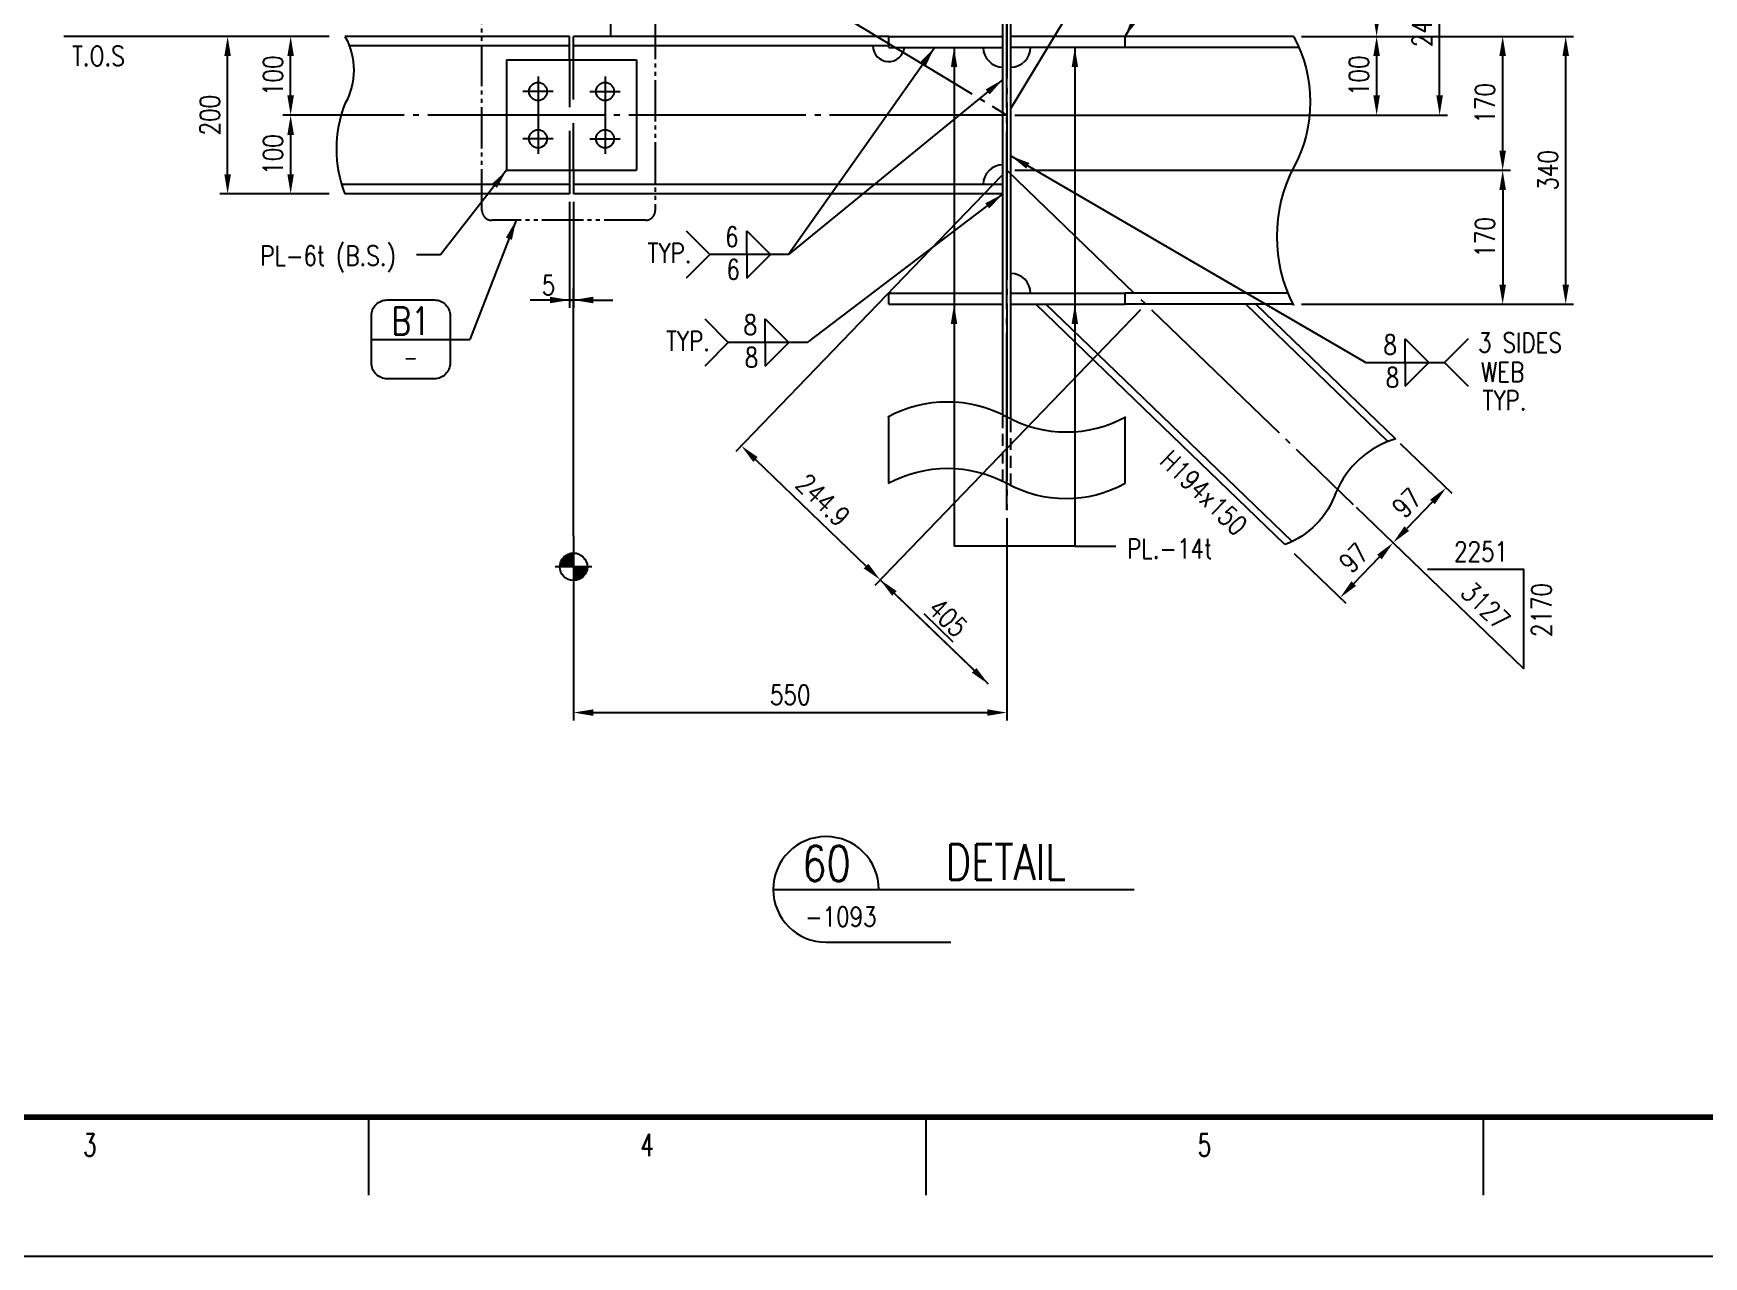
# Model space of a CAD drawing. Header units: millimetres. Extents: x 0 to 232280, y -26939 to 23794.
# Drawn here: x 116779 to 125259, y -26898 to -20690 of the extents above; entities that cross this region are included whole.
import ezdxf
from ezdxf.enums import TextEntityAlignment as Align

# ---------------------------------------------------------------- set-up
doc = ezdxf.new("R2010")
doc.units = ezdxf.units.MM
doc.header["$LTSCALE"] = 30
for name, pattern in [('JNK-CENTER', [34, 30, -1.5, 1, -1.5]), ('JNK-HIDDEN', [3, 2, -1]), ('PH2', [15, 10, -1, 1, -1, 1, -1])]:
    doc.linetypes.add(name, pattern=pattern)
for name, color, linetype in [('CEN-R', 1, 'JNK-CENTER'), ('CON-C', 4, 'Continuous'), ('CON-G', 3, 'Continuous'), ('CON-W', 7, 'Continuous'), ('CON-Y', 2, 'Continuous'), ('det', 2, 'PH2'), ('Dim-W', 7, 'Continuous'), ('HID-Y', 2, 'JNK-HIDDEN'), ('STL-OBJT', 7, 'Continuous'), ('TXT-Y', 2, 'Continuous')]:
    doc.layers.add(name, color=color, linetype=linetype)
doc.styles.add('ROMANS', font='ROMANS.shx', dxfattribs={"width": 0.8})
doc.styles.add('SIMPLEX', font='simplex.shx', dxfattribs={"width": 0.8})
doc.dimstyles.new('DIM40', dxfattribs={"dimscale": 40, "dimtxt": 2.5, "dimasz": 2.5, "dimexe": 1, "dimexo": 1, "dimgap": 1, "dimtad": 1, "dimdec": 0, "dimdsep": 46, "dimtxsty": 'SIMPLEX', "dimcen": 0, "dimclrd": 7, "dimclre": 7, "dimclrt": 2, "dimadec": 1, "dimazin": 2, "dimtfac": 1, "dimtdec": 0, "dimtix": 1, "dimtmove": 2, "dimatfit": 2, "dimfxl": 1, "dimtolj": 1, "dimtzin": 0, "dimarcsym": 1})
doc.dimstyles.new('DIM40x4', dxfattribs={"dimscale": 40, "dimtxt": 2.5, "dimasz": 2.5, "dimexe": 1, "dimexo": 1, "dimgap": 1, "dimtad": 1, "dimdec": 1, "dimlfac": 0.25, "dimdsep": 46, "dimtxsty": 'SIMPLEX', "dimcen": 2.5, "dimclrd": 7, "dimclre": 7, "dimclrt": 2, "dimadec": 1, "dimazin": 2, "dimtfac": 1, "dimtdec": 1, "dimtmove": 2, "dimatfit": 3, "dimfxl": 1, "dimtfill": 1, "dimtolj": 1, "dimtzin": 0, "dimarcsym": 1})

# ---------------------------------------------------------------- blocks, each defined once
blk = doc.blocks.new('TITLE')
at = {"color": 7}
for p, q in [((240.49, 17.68), (240.49, 7.78)), ((311.22, 17.68), (311.22, 7.78)), ((381.95, 17.68), (381.95, 7.78)), ((841, 0), (0, 0))]:
    blk.add_line(p, q, dxfattribs=at)
at = {"color": 7, "const_width": 0.707}
blk.add_lwpolyline([(28.29, 17.68), (823.67, 17.68)], dxfattribs=at)
at = {"color": 7, "style": 'ROMANS', "width": 0.7}
for s, p in [('3', (205.12, 14.15)), ('4', (275.85, 14.15)), ('5', (346.59, 14.15))]:
    blk.add_text(s, height=2.83, dxfattribs=at).set_placement(p, align=Align.MIDDLE)
blk = doc.blocks.new('A$C2A8A663C')
at = {"layer": 'CEN-R'}
for p, q in [((-45, -50.8), (-45, -149.2)), ((40, -50.8), (40, -149.2)), ((-25.8, -70), (-64.2, -70)), ((-25.8, -70), (-64.2, -70)), ((20.8, -70), (59.2, -70)), ((20.8, -70), (59.2, -70)), ((-45, -110.8), (-45, -149.2)), ((40, -110.8), (40, -149.2)), ((-25.8, -130), (-64.2, -130)), ((-25.8, -130), (-64.2, -130)), ((20.8, -130), (59.2, -130)), ((20.8, -130), (59.2, -130))]:
    blk.add_line(p, q, dxfattribs=at)
at = {"layer": 'CON-G'}
for p, q in [((-5, -24), (-5, 0)), ((0, -24), (0, 0)), ((-85, -30), (80, -30)), ((-85, -30), (-85, -170)), ((-5, -30), (-5, -24)), ((0, -30), (0, -24)), ((80, -30), (80, -170)), ((-85, -170), (80, -170)), ((-5, -170), (-5, -176)), ((-5, -176), (-5, -200)), ((0, -170), (0, -176)), ((0, -176), (0, -200))]:
    blk.add_line(p, q, dxfattribs=at)
for centre in [(-45, -70), (40, -70), (-45, -130), (40, -130)]:
    blk.add_circle(centre, 11.5, dxfattribs=at)
at = {"layer": 'HID-Y'}
for p, q in [((-5, -30), (-5, -170)), ((0, -170), (0, -30))]:
    blk.add_line(p, q, dxfattribs=at)
blk = doc.blocks.new('*D4098')
at = {"layer": 'DEFPOINTS', "color": 0, "ltscale": 0.5, "transparency": 16777216}
for p in [(123151.5, -23301.8), (123678.2, -23270.7), (123682.6, -23274.9)]:
    blk.add_point(p, dxfattribs=at)
at = {"layer": 'Dim-W', "color": 7, "lineweight": -2, "ltscale": 0.5, "transparency": 16777216}
for p, q in [((123707, -23298.5), (123711.4, -23302.6)), ((123180.3, -23329.6), (123442.1, -23582)), ((123482.7, -23482.2), (123613.2, -23346.9))]:
    blk.add_line(p, q, dxfattribs=at)
at = {"layer": 'Dim-W', "color": 7, "ltscale": 0.5, "transparency": 16777216}
for points in [[(123601.2, -23335.3), (123625.2, -23358.4), (123682.6, -23274.9)], [(123470.7, -23470.6), (123494.7, -23493.8), (123413.3, -23554.2)]]:
    blk.add_solid(points, dxfattribs=at)
at = {"layer": 'Dim-W', "color": 2, "ltscale": 0.5, "transparency": 16777216, "insert": (123483.1, -23352.1), "char_height": 100, "attachment_point": 5, "rotation": 46.04929, "style": 'SIMPLEX', "bg_fill": 3, "box_fill_scale": 1.1, "bg_fill_color": 256, "bg_fill_true_color": 13158600, "bg_fill_transparency": 0}
blk.add_mtext('\\A1;97', dxfattribs=at)
blk = doc.blocks.new('*D4099')
at = {"layer": 'DEFPOINTS', "color": 0, "ltscale": 0.5, "transparency": 16777216}
for p in [(123690.1, -22743.2), (123678.2, -23270.7), (123682.6, -23274.9)]:
    blk.add_point(p, dxfattribs=at)
at = {"layer": 'Dim-W', "color": 7, "lineweight": -2, "ltscale": 0.5, "transparency": 16777216}
for p, q in [((123718.9, -22770.9), (123980.7, -23023.3)), ((123882.5, -23067.5), (123752, -23202.9)), ((123707, -23298.5), (123711.4, -23302.6))]:
    blk.add_line(p, q, dxfattribs=at)
at = {"layer": 'Dim-W', "color": 7, "ltscale": 0.5, "transparency": 16777216}
for points in [[(123870.5, -23056), (123894.5, -23079.1), (123951.9, -22995.5)], [(123740, -23191.3), (123764, -23214.4), (123682.6, -23274.9)]]:
    blk.add_solid(points, dxfattribs=at)
at = {"layer": 'Dim-W', "color": 2, "ltscale": 0.5, "transparency": 16777216, "insert": (123752.4, -23072.7), "char_height": 100, "attachment_point": 5, "rotation": 46.04929, "style": 'SIMPLEX', "bg_fill": 3, "box_fill_scale": 1.1, "bg_fill_color": 256, "bg_fill_true_color": 13158600, "bg_fill_transparency": 0}
blk.add_mtext('\\A1;97', dxfattribs=at)
blk = doc.blocks.new('*D4112')
at = {"layer": 'DEFPOINTS', "color": 0, "ltscale": 0.5, "transparency": 16777216}
for p in [(120067.7, -20105.5), (123918.8, -20105.5), (121721.6, -21104.4)]:
    blk.add_point(p, dxfattribs=at)
at = {"layer": 'Dim-W', "color": 7, "lineweight": -2, "ltscale": 0.5, "transparency": 16777216}
for p, q in [((120107.7, -20105.5), (123958.8, -20105.5)), ((123918.8, -21004.4), (123918.8, -20205.5)), ((121761.6, -21104.4), (123958.8, -21104.4))]:
    blk.add_line(p, q, dxfattribs=at)
at = {"layer": 'Dim-W', "color": 7, "ltscale": 0.5, "transparency": 16777216}
for points in [[(123902.2, -20205.5), (123935.5, -20205.5), (123918.8, -20105.5)], [(123902.2, -21004.4), (123935.5, -21004.4), (123918.8, -21104.4)]]:
    blk.add_solid(points, dxfattribs=at)
at = {"layer": 'Dim-W', "color": 2, "ltscale": 0.5, "transparency": 16777216, "insert": (123828.8, -20605), "char_height": 100, "attachment_point": 5, "rotation": 90, "style": 'SIMPLEX', "bg_fill": 3, "box_fill_scale": 1.1, "bg_fill_color": 256, "bg_fill_true_color": 13158600, "bg_fill_transparency": 0}
blk.add_mtext('\\A1;249.7', dxfattribs=at)
blk = doc.blocks.new('*D4114')
at = {"layer": 'DEFPOINTS', "color": 0, "ltscale": 0.5, "transparency": 16777216}
for p in [(123176.6, -20704.4), (123598.8, -21104.4), (123598.8, -21104.4)]:
    blk.add_point(p, dxfattribs=at)
at = {"layer": 'Dim-W', "color": 7, "lineweight": -2, "ltscale": 0.5, "transparency": 16777216}
for p, q in [((123216.6, -20704.4), (123638.8, -20704.4)), ((123598.8, -20804.4), (123598.8, -21004.4))]:
    blk.add_line(p, q, dxfattribs=at)
at = {"layer": 'Dim-W', "color": 7, "ltscale": 0.5, "transparency": 16777216}
for points in [[(123582.2, -20804.4), (123615.5, -20804.4), (123598.8, -20704.4)], [(123582.2, -21004.4), (123615.5, -21004.4), (123598.8, -21104.4)]]:
    blk.add_solid(points, dxfattribs=at)
at = {"layer": 'Dim-W', "color": 2, "ltscale": 0.5, "transparency": 16777216, "insert": (123508.8, -20904.4), "char_height": 100, "attachment_point": 5, "rotation": 90, "style": 'SIMPLEX', "bg_fill": 3, "box_fill_scale": 1.1, "bg_fill_color": 256, "bg_fill_true_color": 13158600, "bg_fill_transparency": 0}
blk.add_mtext('\\A1;100', dxfattribs=at)
blk = doc.blocks.new('*D4115')
at = {"layer": 'DEFPOINTS', "color": 0, "ltscale": 0.5, "transparency": 16777216}
for p in [(120067.7, -20105.5), (123598.8, -20105.5), (123216.6, -20704.4)]:
    blk.add_point(p, dxfattribs=at)
at = {"layer": 'Dim-W', "color": 7, "lineweight": -2, "ltscale": 0.5, "transparency": 16777216}
for p, q in [((120107.7, -20105.5), (123638.8, -20105.5)), ((123598.8, -20604.4), (123598.8, -20205.5)), ((123256.6, -20704.4), (123638.8, -20704.4))]:
    blk.add_line(p, q, dxfattribs=at)
at = {"layer": 'Dim-W', "color": 7, "ltscale": 0.5, "transparency": 16777216}
for points in [[(123582.2, -20205.5), (123615.5, -20205.5), (123598.8, -20105.5)], [(123582.2, -20604.4), (123615.5, -20604.4), (123598.8, -20704.4)]]:
    blk.add_solid(points, dxfattribs=at)
at = {"layer": 'Dim-W', "color": 2, "ltscale": 0.5, "transparency": 16777216, "insert": (123508.8, -20405), "char_height": 100, "attachment_point": 5, "rotation": 90, "style": 'SIMPLEX', "bg_fill": 3, "box_fill_scale": 1.1, "bg_fill_color": 256, "bg_fill_true_color": 13158600, "bg_fill_transparency": 0}
blk.add_mtext('\\A1;149.7', dxfattribs=at)
blk = doc.blocks.new('*D4231')
at = {"layer": 'DEFPOINTS', "color": 0, "ltscale": 0.5, "transparency": 16777216}
for p in [(123256.6, -20704.4), (124558.8, -20704.4), (123176.6, -22064.4)]:
    blk.add_point(p, dxfattribs=at)
at = {"layer": 'Dim-W', "color": 7, "lineweight": -2, "ltscale": 0.5, "transparency": 16777216}
for p, q in [((123296.6, -20704.4), (124598.8, -20704.4)), ((124558.8, -21964.4), (124558.8, -20804.4)), ((123216.6, -22064.4), (124598.8, -22064.4))]:
    blk.add_line(p, q, dxfattribs=at)
at = {"layer": 'Dim-W', "color": 7, "ltscale": 0.5, "transparency": 16777216}
for points in [[(124542.2, -20804.4), (124575.5, -20804.4), (124558.8, -20704.4)], [(124542.2, -21964.4), (124575.5, -21964.4), (124558.8, -22064.4)]]:
    blk.add_solid(points, dxfattribs=at)
at = {"layer": 'Dim-W', "color": 2, "ltscale": 0.5, "transparency": 16777216, "insert": (124468.8, -21384.4), "char_height": 100, "attachment_point": 5, "rotation": 90, "style": 'SIMPLEX', "bg_fill": 3, "box_fill_scale": 1.1, "bg_fill_color": 256, "bg_fill_true_color": 13158600, "bg_fill_transparency": 0}
blk.add_mtext('\\A1;340', dxfattribs=at)
blk = doc.blocks.new('*D4116')
at = {"layer": 'DEFPOINTS', "color": 0, "ltscale": 0.5, "transparency": 16777216}
for p in [(124238.8, -20704.4), (124238.8, -20704.4), (121721.6, -21384.4)]:
    blk.add_point(p, dxfattribs=at)
at = {"layer": 'Dim-W', "color": 7, "lineweight": -2, "ltscale": 0.5, "transparency": 16777216}
for p, q in [((124238.8, -21284.4), (124238.8, -20804.4)), ((121761.6, -21384.4), (124278.8, -21384.4))]:
    blk.add_line(p, q, dxfattribs=at)
at = {"layer": 'Dim-W', "color": 7, "ltscale": 0.5, "transparency": 16777216}
for points in [[(124222.2, -20804.4), (124255.5, -20804.4), (124238.8, -20704.4)], [(124222.2, -21284.4), (124255.5, -21284.4), (124238.8, -21384.4)]]:
    blk.add_solid(points, dxfattribs=at)
at = {"layer": 'Dim-W', "color": 2, "ltscale": 0.5, "transparency": 16777216, "insert": (124148.8, -21044.4), "char_height": 100, "attachment_point": 5, "rotation": 90, "style": 'SIMPLEX', "bg_fill": 3, "box_fill_scale": 1.1, "bg_fill_color": 256, "bg_fill_true_color": 13158600, "bg_fill_transparency": 0}
blk.add_mtext('\\A1;170', dxfattribs=at)
blk = doc.blocks.new('*D4117')
at = {"layer": 'DEFPOINTS', "color": 0, "ltscale": 0.5, "transparency": 16777216}
for p in [(124238.8, -21384.4), (124238.8, -22064.4), (124238.8, -22064.4)]:
    blk.add_point(p, dxfattribs=at)
at = {"layer": 'Dim-W', "color": 7, "lineweight": -2, "ltscale": 0.5, "transparency": 16777216}
blk.add_line((124238.8, -21484.4), (124238.8, -21964.4), dxfattribs=at)
at = {"layer": 'Dim-W', "color": 7, "ltscale": 0.5, "transparency": 16777216}
for points in [[(124222.2, -21484.4), (124255.5, -21484.4), (124238.8, -21384.4)], [(124222.2, -21964.4), (124255.5, -21964.4), (124238.8, -22064.4)]]:
    blk.add_solid(points, dxfattribs=at)
at = {"layer": 'Dim-W', "color": 2, "ltscale": 0.5, "transparency": 16777216, "insert": (124148.8, -21724.4), "char_height": 100, "attachment_point": 5, "rotation": 90, "style": 'SIMPLEX', "bg_fill": 3, "box_fill_scale": 1.1, "bg_fill_color": 256, "bg_fill_true_color": 13158600, "bg_fill_transparency": 0}
blk.add_mtext('\\A1;170', dxfattribs=at)
blk = doc.blocks.new('*D4118')
at = {"layer": 'DEFPOINTS', "color": 0, "ltscale": 0.5, "transparency": 16777216}
for p in [(121721.6, -21384.4), (122427, -22064.4), (121078.7, -23462.9)]:
    blk.add_point(p, dxfattribs=at)
at = {"layer": 'Dim-W', "color": 7, "lineweight": -2, "ltscale": 0.5, "transparency": 16777216}
for p, q in [((121693.8, -21413.2), (120345.6, -22811.7)), ((122399.2, -22093.2), (121051, -23491.7)), ((120445.4, -22852.4), (121006.7, -23393.5))]:
    blk.add_line(p, q, dxfattribs=at)
at = {"layer": 'Dim-W', "color": 7, "ltscale": 0.5, "transparency": 16777216}
for points in [[(120456.9, -22840.4), (120433.8, -22864.4), (120373.4, -22782.9)], [(121018.3, -23381.5), (120995.2, -23405.5), (121078.7, -23462.9)]]:
    blk.add_solid(points, dxfattribs=at)
at = {"layer": 'Dim-W', "color": 2, "ltscale": 0.5, "transparency": 16777216, "insert": (120788.5, -23058.2), "char_height": 100, "attachment_point": 5, "rotation": 316.04929, "style": 'SIMPLEX', "bg_fill": 3, "box_fill_scale": 1.1, "bg_fill_color": 256, "bg_fill_true_color": 13158600, "bg_fill_transparency": 0}
blk.add_mtext('\\A1;244.9', dxfattribs=at)
blk = doc.blocks.new('*D4119')
at = {"layer": 'DEFPOINTS', "color": 0, "ltscale": 0.5, "transparency": 16777216}
for p in [(121078.7, -23462.9), (121078.7, -23462.9), (121627.4, -23991.8)]:
    blk.add_point(p, dxfattribs=at)
at = {"layer": 'Dim-W', "color": 7, "lineweight": -2, "ltscale": 0.5, "transparency": 16777216}
blk.add_line((121555.4, -23922.4), (121150.7, -23532.4), dxfattribs=at)
at = {"layer": 'Dim-W', "color": 7, "ltscale": 0.5, "transparency": 16777216}
for points in [[(121162.3, -23520.4), (121139.2, -23544.4), (121078.7, -23462.9)], [(121566.9, -23910.4), (121543.8, -23934.4), (121627.4, -23991.8)]]:
    blk.add_solid(points, dxfattribs=at)
at = {"layer": 'Dim-W', "color": 2, "ltscale": 0.5, "transparency": 16777216, "insert": (121422.5, -23655.4), "char_height": 100, "attachment_point": 5, "rotation": 316.04929, "style": 'SIMPLEX', "bg_fill": 3, "box_fill_scale": 1.1, "bg_fill_color": 256, "bg_fill_true_color": 13158600, "bg_fill_transparency": 0}
blk.add_mtext('\\A1;\\L405', dxfattribs=at)
blk = doc.blocks.new('*D4120')
at = {"layer": 'DEFPOINTS', "color": 0, "ltscale": 0.5, "transparency": 16777216}
for p in [(121328.8, -18481.8), (121009.9, -19009.8), (121721.6, -21104.4)]:
    blk.add_point(p, dxfattribs=at)
at = {"layer": 'Dim-W', "color": 7, "lineweight": -2, "ltscale": 0.5, "transparency": 16777216}
for p, q in [((121030.6, -18975.6), (121349.5, -18447.6)), ((122691.6, -19305), (121414.4, -18533.5)), ((121742.3, -21070.2), (122797.9, -19322.4))]:
    blk.add_line(p, q, dxfattribs=at)
at = {"layer": 'Dim-W', "color": 7, "ltscale": 0.5, "transparency": 16777216}
for points in [[(121423, -18519.3), (121405.8, -18547.8), (121328.8, -18481.8)], [(122700.3, -19290.7), (122683, -19319.2), (122777.2, -19356.7)]]:
    blk.add_solid(points, dxfattribs=at)
at = {"layer": 'Dim-W', "color": 2, "ltscale": 0.5, "transparency": 16777216, "insert": (122099.6, -18842.2), "char_height": 100, "attachment_point": 5, "rotation": 328.86802, "style": 'SIMPLEX', "bg_fill": 3, "box_fill_scale": 1.1, "bg_fill_color": 256, "bg_fill_true_color": 13158600, "bg_fill_transparency": 0}
blk.add_mtext('\\A1;423', dxfattribs=at)
blk = doc.blocks.new('*D4122')
at = {"layer": 'DEFPOINTS', "color": 0, "ltscale": 0.5, "transparency": 16777216}
for p in [(121721.6, -23109.7), (119521.6, -23200.4), (121721.6, -24137)]:
    blk.add_point(p, dxfattribs=at)
at = {"layer": 'Dim-W', "color": 7, "lineweight": -2, "ltscale": 0.5, "transparency": 16777216}
for p, q in [((121721.6, -23149.7), (121721.6, -24177)), ((119521.6, -23240.4), (119521.6, -24177)), ((119621.6, -24137), (121621.6, -24137))]:
    blk.add_line(p, q, dxfattribs=at)
at = {"layer": 'Dim-W', "color": 7, "ltscale": 0.5, "transparency": 16777216}
for points in [[(119621.6, -24120.4), (119621.6, -24153.7), (119521.6, -24137)], [(121621.6, -24120.4), (121621.6, -24153.7), (121721.6, -24137)]]:
    blk.add_solid(points, dxfattribs=at)
at = {"layer": 'Dim-W', "color": 2, "ltscale": 0.5, "transparency": 16777216, "insert": (120621.6, -24047), "char_height": 100, "attachment_point": 5, "style": 'SIMPLEX', "bg_fill": 3, "box_fill_scale": 1.1, "bg_fill_color": 256, "bg_fill_true_color": 13158600, "bg_fill_transparency": 0}
blk.add_mtext('\\A1;550', dxfattribs=at)
blk = doc.blocks.new('*D4123')
at = {"layer": 'DEFPOINTS', "color": 0, "ltscale": 0.5, "transparency": 16777216}
for p in [(119501.6, -21504.4), (119521.6, -21504.4), (119521.6, -22042.9)]:
    blk.add_point(p, dxfattribs=at)
at = {"layer": 'Dim-W', "color": 7, "lineweight": -2, "ltscale": 0.5, "transparency": 16777216}
for p, q in [((119501.6, -21544.4), (119501.6, -22082.9)), ((119521.6, -21544.4), (119521.6, -22082.9)), ((119401.6, -22042.9), (119301.6, -22042.9)), ((119501.6, -22042.9), (119521.6, -22042.9)), ((119621.6, -22042.9), (119721.6, -22042.9))]:
    blk.add_line(p, q, dxfattribs=at)
at = {"layer": 'Dim-W', "color": 7, "ltscale": 0.5, "transparency": 16777216}
blk.add_solid([(119621.6, -22026.2), (119621.6, -22059.5), (119521.6, -22042.9)], dxfattribs=at)
at = {"layer": 'Dim-W', "color": 2, "ltscale": 0.5, "transparency": 16777216, "insert": (119394.4, -21967.8), "char_height": 100, "attachment_point": 5, "style": 'SIMPLEX', "bg_fill": 3, "box_fill_scale": 1.1, "bg_fill_color": 256, "bg_fill_true_color": 13158600, "bg_fill_transparency": 0}
blk.add_mtext('\\A1;5', dxfattribs=at)
at = {"layer": 'Dim-W', "color": 7, "ltscale": 0.5, "transparency": 16777216}
blk.add_solid([(119401.6, -22026.2), (119401.6, -22059.5), (119501.6, -22042.9)], dxfattribs=at)
blk = doc.blocks.new('FS-MARK')
h = blk.add_hatch(color=256)
edge = h.paths.add_edge_path()
edge.add_arc((0, 0), 1.75, 90, 180)
edge.add_line((-1.75, 0), (0, 0))
edge.add_line((0, 0), (0, 1.75))
h = blk.add_hatch(color=256)
edge = h.paths.add_edge_path()
edge.add_line((0, 0), (0, -1.75))
edge.add_arc((0, 0), 1.75, 270, 360)
edge.add_line((1.75, 0), (0, 0))
for p, q in [((0, 2.33), (0, -2.33)), ((2.33, 0), (-2.33, 0))]:
    blk.add_line(p, q)
blk.add_circle((0, 0), 1.75)
at = {"layer": 'CON-Y', "style": 'SIMPLEX', "width": 0.8}
blk.add_attdef('F.S.', (3.19, 1), '', height=2.5, dxfattribs=at)
blk = doc.blocks.new('*D4124')
at = {"layer": 'DEFPOINTS', "color": 0, "ltscale": 0.5, "transparency": 16777216}
for p in [(117765.2, -20704.4), (118321.1, -20704.4), (118321.1, -21504.4)]:
    blk.add_point(p, dxfattribs=at)
at = {"layer": 'Dim-W', "color": 7, "lineweight": -2, "ltscale": 0.5, "transparency": 16777216}
for p, q in [((118281.1, -20704.4), (117725.2, -20704.4)), ((117765.2, -21404.4), (117765.2, -20804.4)), ((118281.1, -21504.4), (117725.2, -21504.4))]:
    blk.add_line(p, q, dxfattribs=at)
at = {"layer": 'Dim-W', "color": 7, "ltscale": 0.5, "transparency": 16777216}
for points in [[(117748.5, -20804.4), (117781.8, -20804.4), (117765.2, -20704.4)], [(117748.5, -21404.4), (117781.8, -21404.4), (117765.2, -21504.4)]]:
    blk.add_solid(points, dxfattribs=at)
at = {"layer": 'Dim-W', "color": 2, "ltscale": 0.5, "transparency": 16777216, "insert": (117675.2, -21104.4), "char_height": 100, "attachment_point": 5, "rotation": 90, "style": 'SIMPLEX', "bg_fill": 3, "box_fill_scale": 1.1, "bg_fill_color": 256, "bg_fill_true_color": 13158600, "bg_fill_transparency": 0}
blk.add_mtext('\\A1;200', dxfattribs=at)
blk = doc.blocks.new('*D4125')
at = {"layer": 'DEFPOINTS', "color": 0, "ltscale": 0.5, "transparency": 16777216}
for p in [(118085.2, -20704.4), (118281.1, -20704.4), (118241.2, -21104.4)]:
    blk.add_point(p, dxfattribs=at)
at = {"layer": 'Dim-W', "color": 7, "lineweight": -2, "ltscale": 0.5, "transparency": 16777216}
for p, q in [((118241.1, -20704.4), (118045.2, -20704.4)), ((118085.2, -21004.4), (118085.2, -20804.4)), ((118201.2, -21104.4), (118045.2, -21104.4))]:
    blk.add_line(p, q, dxfattribs=at)
at = {"layer": 'Dim-W', "color": 7, "ltscale": 0.5, "transparency": 16777216}
for points in [[(118068.5, -20804.4), (118101.8, -20804.4), (118085.2, -20704.4)], [(118068.5, -21004.4), (118101.8, -21004.4), (118085.2, -21104.4)]]:
    blk.add_solid(points, dxfattribs=at)
at = {"layer": 'Dim-W', "color": 2, "ltscale": 0.5, "transparency": 16777216, "insert": (117995.2, -20904.4), "char_height": 100, "attachment_point": 5, "rotation": 90, "style": 'SIMPLEX', "bg_fill": 3, "box_fill_scale": 1.1, "bg_fill_color": 256, "bg_fill_true_color": 13158600, "bg_fill_transparency": 0}
blk.add_mtext('\\A1;100', dxfattribs=at)
blk = doc.blocks.new('*D4126')
at = {"layer": 'DEFPOINTS', "color": 0, "ltscale": 0.5, "transparency": 16777216}
for p in [(118241.2, -21104.4), (118085.2, -21504.4), (118281.1, -21504.4)]:
    blk.add_point(p, dxfattribs=at)
at = {"layer": 'Dim-W', "color": 7, "lineweight": -2, "ltscale": 0.5, "transparency": 16777216}
for p, q in [((118201.2, -21104.4), (118045.2, -21104.4)), ((118085.2, -21204.4), (118085.2, -21404.4)), ((118241.1, -21504.4), (118045.2, -21504.4))]:
    blk.add_line(p, q, dxfattribs=at)
at = {"layer": 'Dim-W', "color": 7, "ltscale": 0.5, "transparency": 16777216}
for points in [[(118068.5, -21204.4), (118101.8, -21204.4), (118085.2, -21104.4)], [(118068.5, -21404.4), (118101.8, -21404.4), (118085.2, -21504.4)]]:
    blk.add_solid(points, dxfattribs=at)
at = {"layer": 'Dim-W', "color": 2, "ltscale": 0.5, "transparency": 16777216, "insert": (117995.2, -21304.4), "char_height": 100, "attachment_point": 5, "rotation": 90, "style": 'SIMPLEX', "bg_fill": 3, "box_fill_scale": 1.1, "bg_fill_color": 256, "bg_fill_true_color": 13158600, "bg_fill_transparency": 0}
blk.add_mtext('\\A1;100', dxfattribs=at)
blk = doc.blocks.new('SECTITLE')
at = {"layer": 'CON-G'}
for p, q in [((-1.7, 0), (44.1, 0)), ((5, -6.7), (20.86, -6.7))]:
    blk.add_line(p, q, dxfattribs=at)
blk.add_arc((5, 0), 6.7, 0, 270, dxfattribs=at)
at = {"layer": 'CON-C', "style": 'SIMPLEX', "width": 0.8}
for tag, p in [('A', (5.06, 1.04)), ('ELEVATION', (27.83, 1.22))]:
    blk.add_attdef(tag, text='', height=4.5, dxfattribs=at).set_placement(p, align=Align.CENTER)
at = {"layer": 'CON-Y', "style": 'SIMPLEX', "width": 0.8}
blk.add_attdef('SCALE', text='', height=2.5, dxfattribs=at).set_placement((44.9, -3.72), align=Align.RIGHT)
blk.add_attdef('H0000-0000', (1.54, -4.72), '', height=2.5, dxfattribs=at)
blk = doc.blocks.new('det-tag')
at = {"layer": 'CON-Y'}
blk.add_line((5, 0), (-5, 0), dxfattribs=at)
blk.add_lwpolyline([(-3, -5), (3, -5, 0.414214), (5, -3), (5, 3, 0.414214), (3, 5), (-3, 5, 0.414214), (-5, 3), (-5, -3, 0.414214)], format="xyb", close=True, dxfattribs=at)
at = {"layer": 'CON-G', "style": 'SIMPLEX', "width": 0.8}
blk.add_attdef('TAG', text='', height=3.5, dxfattribs=at).set_placement((0.02, 0.58), align=Align.CENTER)
at = {"layer": 'CON-Y', "style": 'SIMPLEX', "width": 0.8}
blk.add_attdef('-8888', text='', height=2, dxfattribs=at).set_placement((0, -3.34), align=Align.CENTER)

msp = doc.modelspace()

# ---------------------------------------------------------------- linework, layer by layer
for p, q in [((123743.82, -22359.57), (123743.82, -22239.57)), ((123743.82, -22239.57), (123863.82, -22359.57)), ((123743.82, -22359.57), (123743.82, -22479.57)), ((123743.82, -22479.57), (123863.82, -22359.57))]:
    msp.add_line(p, q)
at = {"layer": 'CEN-R'}
for p, q in [((121721.59, -19000.72), (121721.59, -23109.67)), ((121721.59, -23109.67), (121721.59, -19000.72)), ((119026.81, -19476.78), (121721.59, -21104.42)), ((121721.59, -21104.42), (118361.09, -21104.42)), ((121721.59, -21384.42), (123480.52, -23080.08))]:
    msp.add_line(p, q, dxfattribs=at)
at = {"layer": 'CON-G'}
for p, q in [((121701.59, -22624.93), (121701.59, -19451.95)), ((121741.59, -22645.82), (121741.59, -19462.53)), ((119709.5, -20389.13), (119709.5, -20704.42)), ((119501.59, -20704.42), (118361.09, -20704.42)), ((119501.59, -20752.42), (118383.11, -20752.42)), ((121121.59, -20704.42), (119521.59, -20704.42)), ((121121.59, -20752.42), (119521.59, -20752.42)), ((121121.59, -20704.42), (121701.59, -20704.42)), ((121121.59, -20760.42), (121121.59, -20704.42)), ((121121.59, -20760.42), (121701.59, -20760.42)), ((122321.59, -20704.42), (121741.59, -20704.42)), ((122321.59, -20760.42), (121741.59, -20760.42)), ((123176.59, -20704.42), (122321.59, -20704.42)), ((123176.59, -20704.42), (122321.59, -20704.42)), ((122321.59, -20760.42), (122321.59, -20704.42)), ((123204.02, -20760.42), (122321.59, -20760.42)), ((119501.59, -21456.42), (118344.32, -21456.42)), ((119501.59, -21504.42), (118361.09, -21504.42)), ((121701.59, -21456.42), (119521.59, -21456.42)), ((121701.59, -21504.42), (119521.59, -21504.42)), ((121121.59, -22008.42), (121701.59, -22008.42)), ((121121.59, -22064.42), (121121.59, -22008.42)), ((121741.59, -22008.42), (122321.59, -22008.42)), ((123148.18, -22008.42), (122321.59, -22008.42)), ((122321.59, -22064.42), (122321.59, -22008.42)), ((121121.59, -22064.42), (121701.59, -22064.42)), ((121741.59, -22064.42), (122321.59, -22064.42)), ((122321.59, -22501.77), (121867.92, -22064.42)), ((122321.59, -22451.77), (121919.79, -22064.42)), ((123176.59, -22064.42), (122321.59, -22064.42)), ((123656.49, -22760.79), (122934.14, -22064.42)), ((123694.56, -22747.49), (122986.01, -22064.42)), ((123169.51, -23269.19), (122321.59, -22451.77)), ((123133.44, -23284.42), (122321.59, -22501.77)), ((121121.59, -22972.06), (121121.59, -22633.19)), ((122321.59, -22973.23), (122321.59, -22637.45))]:
    msp.add_line(p, q, dxfattribs=at)
for centre, start, end in [((121701.59, -20760.42), 180, 270), ((121741.59, -20760.42), 270, 0), ((121701.59, -21456.42), 90, 180), ((121741.59, -22008.42), 0, 90)]:
    msp.add_arc(centre, 100, start, end, dxfattribs=at)
at = {"layer": 'CON-W'}
for p, q in [((120093.6, -21691.86), (120213.6, -21811.86)), ((120213.6, -21811.86), (120093.6, -21931.86)), ((118895.23, -22242.4), (118995.23, -22242.4)), ((124063.82, -22239.57), (123943.82, -22359.57)), ((123543.82, -22359.57), (123943.82, -22359.57)), ((123943.82, -22359.57), (124063.82, -22479.57))]:
    msp.add_line(p, q, dxfattribs=at)
for points in [[(118361.09, -20704.42, -0.2579286), (118361.09, -21046.77, 0.190825), (118361.09, -21504.42)], [(123176.59, -20704.42, -0.2555588), (123176.59, -21370.54, 0.2412572), (123176.59, -22070.54)], [(121117.65, -22635.31, -0.2534237), (121721.59, -22635.31, 0.2562514), (122325.52, -22635.31)], [(121119.43, -22973.23, -0.2541751), (121721.59, -22973.23, 0.2579286), (122321.59, -22973.23)]]:
    msp.add_lwpolyline(points, format="xyb", dxfattribs=at)
at = {"layer": 'HID-Y'}
for p, q in [((121701.59, -22962.82), (121701.59, -22624.93)), ((121741.59, -22983.81), (121741.59, -22645.82))]:
    msp.add_line(p, q, dxfattribs=at)

# ---------------------------------------------------------------- block references
at = {"linetype": 'ByBlock', "xscale": 39.99999999599994, "yscale": 39.99999999599994, "zscale": 39.99999999599994}
msp.add_blockref('TITLE', (108860.97, -26898.29), dxfattribs=at)
at = {"layer": 'CON-W'}
ref = msp.add_blockref('det-tag', (118695.23, -22242.4), dxfattribs=dict(at, xscale=-40, yscale=40, zscale=40))
ref.add_attrib('TAG', 'B1', dxfattribs={"layer": 'CON-G', "height": 140, "style": 'SIMPLEX', "width": 0.8}).set_placement((118694.3, -22219.2), align=Align.CENTER)
ref.add_attrib('-8888', '-', dxfattribs={"layer": 'CON-Y', "height": 80, "style": 'SIMPLEX', "width": 0.8}).set_placement((118695.23, -22376), align=Align.CENTER)
ref = msp.add_blockref('SECTITLE', (120603.29, -25034.48), dxfattribs=dict(at, xscale=40, yscale=40, zscale=40))
ref.add_attrib('H0000-0000', '-1093', (120696.5, -25223.28), dxfattribs={"layer": 'CON-Y', "height": 100, "style": 'SIMPLEX', "width": 0.8})
ref.add_attrib('A', '60', dxfattribs={"layer": 'CON-C', "height": 180, "style": 'SIMPLEX', "width": 0.8}).set_placement((120805.69, -24992.88), align=Align.CENTER)
ref.add_attrib('ELEVATION', 'DETAIL', dxfattribs={"layer": 'CON-C', "height": 180, "style": 'SIMPLEX', "width": 0.8}).set_placement((121716.49, -24985.68), align=Align.CENTER)
at = {"layer": 'Dim-W', "ltscale": 0.5, "xscale": 4, "yscale": 4, "zscale": 4}
msp.add_blockref('A$C2A8A663C', (119521.59, -20704.42), dxfattribs=at)

# ---------------------------------------------------------------- texts
at = {"layer": 'CON-W', "color": 2, "style": 'SIMPLEX', "width": 0.8}
for p in [(123633.82, -22319.57), (123644.83, -22485.95)]:
    msp.add_text('8', height=100, dxfattribs=at).set_placement(p)
at = {"layer": 'CON-Y', "style": 'SIMPLEX', "width": 0.8}
for s, p in [('T.O.S', (116975.35, -20854.16)), ('PL-6t (B.S.)', (117930.71, -21868.1))]:
    msp.add_text(s, height=100, dxfattribs=at).set_placement(p)
for s, rotation, p in [('H194x150', 316.049287, (122489.86, -22868.35)), ('2170', 90, (124485.89, -23753.68))]:
    msp.add_text(s, height=100, rotation=rotation, dxfattribs=at).set_placement(p)
at = {"layer": 'TXT-Y', "style": 'SIMPLEX', "width": 0.8}
for s, p in [('TYP.', (119897.29, -21804.68)), ('TYP.', (119991.02, -22251.48)), ('3 SIDES', (124114.04, -22258.95)), ('WEB', (124128.53, -22408.63)), ('TYP.', (124136.63, -22552.45))]:
    msp.add_text(s, height=100, dxfattribs=at).set_placement(p, align=Align.MIDDLE_LEFT)
at = {"layer": 'TXT-Y', "color": 2, "style": 'SIMPLEX', "width": 0.8}
msp.add_text('3127', height=100, rotation=316.049287, dxfattribs=at).set_placement((124019.18, -23536.06))

# ---------------------------------------------------------------- leaders
at = {"layer": 'CON-W', "color": 4}
msp.add_leader([(119229.62, -21638.11), (118995.23, -22242.4)], dimstyle='DIM40', override={"dimgap": 1, "dimtad": 0}, dxfattribs=at)
at = {"layer": 'STL-OBJT'}
msp.add_leader([(119181.59, -21384.42), (118845.68, -21812.65), (118723.83, -21812.65)], dimstyle='DIM40', dxfattribs=at)

# ---------------------------------------------------------------- next in the draw order: dimensions: what is measured, and where the dimension line sits
at = {"layer": 'Dim-W', "ltscale": 0.5}
for base, p1, p2, angle, picture, middle in [((123918.83, -20105.5), (121721.59, -21104.42), (120067.74, -20105.5), 90, '*D4112', (123828.83, -20604.96)), ((117765.16, -20704.42), (118321.09, -21504.42), (118321.09, -20704.42), 90, '*D4124', (117675.16, -21104.42)), ((123682.58, -23274.87), (123151.51, -23301.84), (123678.25, -23270.7), 46.049287, '*D4098', (123483.14, -23352.08))]:
    dim = msp.add_linear_dim(base=base, p1=p1, p2=p2, angle=angle, dimstyle='DIM40x4', dxfattribs=at)
    dim.commit()
    dim.dimension.update_dxf_attribs({"geometry": picture, "text_midpoint": middle})
dim = msp.add_linear_dim(base=(119521.59, -22042.86), p1=(119501.59, -21504.42), p2=(119521.59, -21504.42), dimstyle='DIM40x4', dxfattribs=at)
dim.commit()
dim.dimension.update_dxf_attribs({"geometry": '*D4123', "text_midpoint": (119394.44, -21967.79), "dimtype": 160})

# ---------------------------------------------------------------- next in the draw order: linework, layer by layer
at = {"layer": 'det', "ltscale": 0.7}
msp.add_lwpolyline([(119056.52, -20611.03, -0.4142136), (119106.52, -20561.03), (119886.35, -20561.03, -0.4142136), (119936.35, -20611.03), (119936.35, -21588.11, -0.4142136), (119886.35, -21638.11), (119106.52, -21638.11, -0.4142136), (119056.52, -21588.11)], format="xyb", close=True, dxfattribs=at)
at = {"layer": 'Dim-W'}
msp.add_line((117765.16, -20704.42), (116932.83, -20704.42), dxfattribs=at)
at = {"layer": 'Dim-W', "ltscale": 0.5}
for p, q in [((118361.09, -21104.42), (118074.1, -21104.42)), ((118241.23, -21104.42), (118167.31, -21104.42)), ((119561.59, -22042.86), (119315.16, -22042.86))]:
    msp.add_line(p, q, dxfattribs=at)

# ---------------------------------------------------------------- next in the draw order: dimensions: what is measured, and where the dimension line sits
for base, p1, p2, angle, picture, middle in [((123598.83, -21104.42), (123176.59, -20704.42), (123598.83, -21104.42), 90, '*D4114', (123508.83, -20904.42)), ((123682.58, -23274.87), (123690.09, -22743.17), (123678.25, -23270.7), 226.049287, '*D4099', (123752.43, -23072.74))]:
    dim = msp.add_linear_dim(base=base, p1=p1, p2=p2, angle=angle, dimstyle='DIM40x4', dxfattribs=at)
    dim.commit()
    dim.dimension.update_dxf_attribs({"geometry": picture, "text_midpoint": middle})

# ---------------------------------------------------------------- next in the draw order: linework, layer by layer
at = {"layer": 'CON-W'}
msp.add_lwpolyline([(123696.98, -22746.76, 0.2244495), (123392.14, -23019.66, -0.2205751), (123133.44, -23284.42, -0.2415798)], format="xyb", dxfattribs=at)
at = {"layer": 'Dim-W', "ltscale": 0.5}
msp.add_lwpolyline([(123857.23, -23408.5), (124344.48, -23408.5), (124344.48, -23912.96), (123496.22, -23095.21)], dxfattribs=at)

# ---------------------------------------------------------------- next in the draw order: texts
at = {"layer": 'CON-Y', "style": 'SIMPLEX', "width": 0.8}
msp.add_text('2251', height=100, dxfattribs=at).set_placement((123991.89, -23369.81))

# ---------------------------------------------------------------- next in the draw order: dimensions: what is measured, and where the dimension line sits
at = {"layer": 'Dim-W', "ltscale": 0.5}
for base, p1, p2, picture, middle in [((123598.83, -20105.5), (123216.59, -20704.42), (120067.74, -20105.5), '*D4115', (123508.83, -20404.96)), ((118085.16, -20704.42), (118241.23, -21104.42), (118281.09, -20704.42), '*D4125', (117995.16, -20904.42))]:
    dim = msp.add_linear_dim(base=base, p1=p1, p2=p2, angle=90, dimstyle='DIM40x4', dxfattribs=at)
    dim.commit()
    dim.dimension.update_dxf_attribs({"geometry": picture, "text_midpoint": middle})

# ---------------------------------------------------------------- next in the draw order: dimensions: what is measured, and where the dimension line sits
for base, p1, p2, picture, middle in [((124558.83, -20704.42), (123176.59, -22064.42), (123256.59, -20704.42), '*D4231', (124468.83, -21384.42)), ((118085.16, -21504.42), (118241.23, -21104.42), (118281.09, -21504.42), '*D4126', (117995.16, -21304.42))]:
    dim = msp.add_linear_dim(base=base, p1=p1, p2=p2, angle=90, dimstyle='DIM40x4', dxfattribs=at)
    dim.commit()
    dim.dimension.update_dxf_attribs({"geometry": picture, "text_midpoint": middle})

# ---------------------------------------------------------------- next in the draw order: dimensions: what is measured, and where the dimension line sits
dim = msp.add_linear_dim(base=(124238.83, -20704.42), p1=(121721.59, -21384.42), p2=(124238.83, -20704.42), angle=90, dimstyle='DIM40x4', dxfattribs=at)
dim.commit()
dim.dimension.update_dxf_attribs({"geometry": '*D4116', "text_midpoint": (124148.83, -21044.42)})

# ---------------------------------------------------------------- next in the draw order: dimensions: what is measured, and where the dimension line sits
for base, p1, p2, angle, picture, middle in [((121328.82, -18481.82), (121721.59, -21104.42), (121009.92, -19009.81), 328.868024, '*D4120', (122099.56, -18842.2)), ((121078.74, -23462.95), (121721.59, -21384.42), (122426.96, -22064.42), 316.049287, '*D4118', (120788.52, -23058.16)), ((124238.83, -22064.42), (124238.83, -21384.42), (124238.83, -22064.42), 90, '*D4117', (124148.83, -21724.42))]:
    dim = msp.add_linear_dim(base=base, p1=p1, p2=p2, angle=angle, dimstyle='DIM40x4', dxfattribs=at)
    dim.commit()
    dim.dimension.update_dxf_attribs({"geometry": picture, "text_midpoint": middle})

# ---------------------------------------------------------------- next in the draw order: linework, layer by layer
for p, q in [((120401.28, -21811.86), (120401.28, -21691.86)), ((120401.28, -21691.86), (120521.28, -21811.86)), ((120401.28, -21811.86), (120401.28, -21931.86)), ((120401.28, -21931.86), (120521.28, -21811.86)), ((120495.01, -22258.66), (120495.01, -22138.66)), ((120495.01, -22138.66), (120615.01, -22258.66)), ((120495.01, -22258.66), (120495.01, -22378.66)), ((120495.01, -22378.66), (120615.01, -22258.66))]:
    msp.add_line(p, q)
at = {"layer": 'CON-G'}
msp.add_arc((121121.59, -20752.42), 80, 180, 354.26083, dxfattribs=at)
at = {"layer": 'CON-W'}
for p, q in [((120613.6, -21811.86), (120213.6, -21811.86)), ((120187.33, -22138.66), (120307.33, -22258.66)), ((120307.33, -22258.66), (120187.33, -22378.66)), ((120707.33, -22258.66), (120307.33, -22258.66))]:
    msp.add_line(p, q, dxfattribs=at)
at = {"layer": 'Dim-W', "ltscale": 0.5}
for p, q in [((122066.85, -23291.85), (121453.35, -23291.85)), ((122066.85, -23291.85), (122274.04, -23291.85)), ((121078.74, -23462.95), (121627.35, -23991.83))]:
    msp.add_line(p, q, dxfattribs=at)

# ---------------------------------------------------------------- next in the draw order: texts
at = {"layer": 'CON-W', "color": 2, "style": 'SIMPLEX', "width": 0.8}
for s, p in [('6', (120291.28, -21771.86)), ('6', (120297.46, -21937.49)), ('8', (120385.01, -22218.66)), ('8', (120391.19, -22384.29))]:
    msp.add_text(s, height=100, dxfattribs=at).set_placement(p)
at = {"layer": 'CON-Y', "style": 'SIMPLEX', "width": 0.8}
msp.add_text('PL.-14t', height=100, dxfattribs=at).set_placement((122547.49, -23354.49), align=Align.CENTER)

# ---------------------------------------------------------------- next in the draw order: leaders
at = {"layer": 'CON-W'}
for points in [[(122321.59, -20704.42), (123110.36, -19341.75)], [(121355.25, -20760.42), (120613.6, -21811.86)], [(121453.35, -20760.42), (121453.35, -22238.76)], [(122066.85, -20760.42), (122066.85, -22238.76)], [(121701.59, -20923.12), (120613.6, -21811.86)], [(121741.59, -21311.33), (123543.82, -22359.57)], [(121701.59, -21504.42), (120707.33, -22258.66)], [(121453.35, -22064.42), (121453.35, -23291.85)], [(122066.85, -22064.42), (122066.85, -23291.85)]]:
    msp.add_leader(points, dimstyle='DIM40x4', dxfattribs=at)

# ---------------------------------------------------------------- next in the draw order: dimensions: what is measured, and where the dimension line sits
at = {"layer": 'Dim-W', "ltscale": 0.5}
dim = msp.add_linear_dim(base=(121078.74, -23462.95), p1=(121627.35, -23991.83), p2=(121078.74, -23462.95), angle=316.049287, text='%%U405', dimstyle='DIM40x4', dxfattribs=at)
dim.commit()
dim.dimension.update_dxf_attribs({"geometry": '*D4119', "text_midpoint": (121422.45, -23655.39)})

# ---------------------------------------------------------------- next in the draw order: dimensions: what is measured, and where the dimension line sits
dim = msp.add_linear_dim(base=(121721.59, -24137.02), p1=(119521.59, -23200.4), p2=(121721.59, -23109.67), dimstyle='DIM40x4', dxfattribs=at)
dim.commit()
dim.dimension.update_dxf_attribs({"geometry": '*D4122', "text_midpoint": (120621.59, -24047.02)})

# ---------------------------------------------------------------- next in the draw order: linework, layer by layer
msp.add_line((119521.59, -23240.4), (119521.59, -21984.84), dxfattribs=at)

# ---------------------------------------------------------------- next in the draw order: block references
at = {"layer": 'STL-OBJT', "xscale": 40, "yscale": 40, "zscale": 40}
msp.add_blockref('FS-MARK', (119521.59, -23397), dxfattribs=at)

doc.saveas('drawing.dxf')
